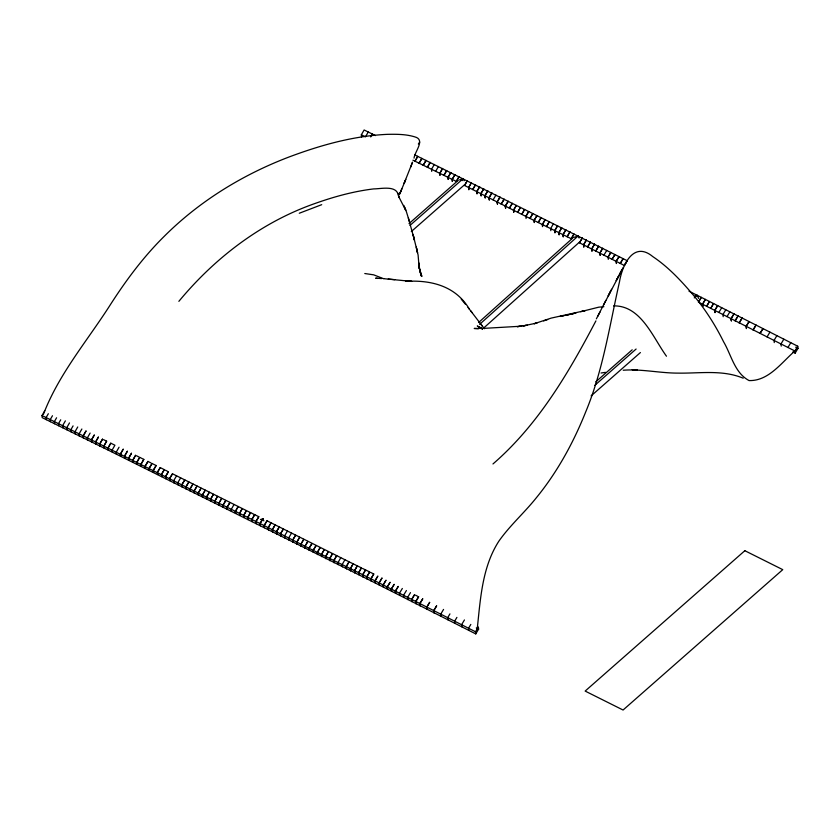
<?xml version="1.0" encoding="UTF-8"?>
<svg xmlns="http://www.w3.org/2000/svg" width="840" height="840" viewBox="0 0 840 840"><rect width="100%" height="100%" fill="white"/><g stroke="black" fill="none" stroke-linecap="round" stroke-linejoin="round"><path stroke-width="1.26" d="M398.433 195.773C396.995 184.884 381.276 188.895 373.695 188.906C353.724 191.299 334.205 196.675 315.273 203.396C261.534 222.117 214.956 257.733 178.868 301.34M477.057 630.441C480.417 600.149 481.803 567.62 498.824 541.233C509.765 525.599 524.212 512.925 536.099 498.068C557.203 472.3 573.374 442.785 585.7 411.925C603.047 370.335 609.577 325.584 619.469 281.925C622.062 265.839 633.139 240.293 652.785 256.589C669.06 267.477 682.416 282.135 694.953 297.024C706.199 310.79 715.743 325.909 723.618 341.838C731.346 354.984 734.622 372.939 749.06 380.572C769.303 381.203 782.324 361.284 796.446 349.671M414.036 158.141C414.666 151.631 425.765 139.713 414.855 136.889C406.004 134.148 396.596 134.18 387.419 134.347C353.399 135.87 320.219 145.268 288.498 157.196C242.414 174.825 199.437 201.222 164.419 236.145C143.262 256.988 125.517 280.969 109.567 305.949C86.709 341.534 58.79 374.209 43.48 414.173M410.624 167.213L412.545 162.152L404.082 183.456L405.815 179.382M399.514 194.481L405.269 180.621M401.216 190.302L400.06 193.001L401.856 188.864M603.614 304.868L622.22 269.483L616.214 280.623L618.65 276.056M597.702 316.334L605.819 300.447M610.46 291.449L608.171 295.953L611.594 289.264M596.369 318.843L599.918 312.175M619.731 274.029L623.259 267.466M419.717 142.139L418.352 144.018M112.329 452.13L112.172 450.041L114.912 445.211L110.775 443.184L108.035 448.024L108.192 450.114L371.175 580.923L475.766 633.906L478.611 629.118L478.349 626.976L475.503 631.764L475.766 633.906M119.049 447.227L116.308 452.056L116.466 454.146M434.291 164.462L431.55 169.291L431.697 171.381M412.923 160.188L435.687 171.308L438.428 166.478M443.951 175.35L446.702 170.51L443.951 175.34M103.541 439.645L106.638 441.168L103.898 445.998L104.055 448.088L108.192 450.114L108.035 448.024L110.775 443.184M106.638 441.168L103.887 445.998L104.055 448.088L42.189 417.638L42 415.527L44.772 410.707M234.035 504.515L231.284 509.344L231.452 511.445M338.026 562.579L338.184 564.669L338.016 562.579L340.767 557.75M342.153 564.606L342.321 566.696L342.153 564.606L344.904 559.776M349.041 561.792L346.29 566.622L346.447 568.722L346.29 566.622L349.041 561.792L266.994 520.789L264.159 525.588L264.401 527.72L264.18 525.588L266.994 520.789M553.413 223.766L550.662 228.596L550.83 230.685M172.494 473.781L169.628 478.558L169.901 480.701L169.617 478.548L172.494 473.781L246.424 510.594L243.663 515.413L243.841 517.514L243.663 515.413L246.424 510.594L258.783 516.694L255.99 521.504L256.2 523.625L255.99 521.504L258.783 516.694M414.645 154.854L545.15 219.713L542.399 224.542L542.556 226.643L542.388 224.542L545.15 219.713L627.207 260.704L624.372 265.493L612.087 259.287L614.953 254.51L612.087 259.287L579.442 242.792L582.267 237.993L579.442 242.792M357.294 565.845L354.532 570.675L354.711 572.764L354.532 570.675L357.294 565.845L361.421 567.872L358.649 572.702L358.838 574.801L358.638 572.691L361.421 567.872M42 415.527L87.35 437.892L87.528 439.992L87.35 437.892L90.121 433.062M456.32 181.409L459.092 176.589L456.309 181.409L435.687 171.308M534.125 220.479L536.897 215.66L534.114 220.479L534.303 222.579L534.125 220.479L542.388 224.542M48.342 413.711L46.127 417.564L46.305 419.664M52.468 415.737L50.243 419.591L50.432 421.701M56.585 417.774L54.369 421.628L54.548 423.728M60.711 419.8L58.485 423.665L58.674 425.765M65.384 420.872L62.601 425.691L62.79 427.802M69.499 422.909L66.728 427.728L66.916 429.828M73.07 425.901L70.854 429.765L71.033 431.865M77.742 426.972L74.97 431.792L75.159 433.902M79.097 433.829L79.286 435.929L79.097 433.829L81.868 429.009M139.713 457.349L136.941 462.168L137.12 464.268L136.941 462.168L139.713 457.349L143.829 459.386L141.047 464.195L141.246 466.305L141.047 464.195L143.829 459.386M361.536 136.899L361.347 134.799L364.13 129.98L375.459 135.566M368.245 132.006L365.474 136.826L361.347 134.799M370.703 136.93L372.372 134.043M459.532 179.876L463.207 178.626L462.094 180.558L463.207 178.626L464.132 180.737M365.536 569.909L362.754 574.728L362.954 576.839L362.754 574.728L365.536 569.909L369.653 571.956L366.86 576.765L367.059 578.875L366.86 576.765L369.653 571.956M571.263 238.718L574.046 233.909L571.252 238.718L542.399 224.542M464.52 185.472L467.324 180.663L464.51 185.472L472.7 189.556L475.524 184.769L472.689 189.556L513.503 210.221L513.765 212.352L513.524 210.221L516.348 205.433L513.503 210.221M513.524 210.221L525.851 216.395L528.654 211.585L525.851 216.395L526.071 218.505M147.945 461.423L145.152 466.231L145.352 468.342L145.152 466.231L147.945 461.423L151.022 462.956M313.236 550.357L316.04 545.559L313.226 550.357L313.446 552.478L313.236 550.357L358.649 572.702M373.758 574.004L370.955 578.802L371.175 580.923L370.955 578.802L373.758 574.004L370.681 572.46M198.251 493.048L201.065 488.25L198.24 493.038L198.482 495.169L198.251 493.048L243.663 515.413M309.12 548.3L311.934 543.501L309.11 548.3L309.341 550.431L309.12 548.3L313.226 550.357M156.146 465.518L153.321 470.316L153.562 472.447L153.321 470.316L156.146 465.518L153.069 463.985M375.039 580.85L377.853 576.051L375.018 580.839L375.27 582.981L375.039 580.85L358.638 572.691M160.241 467.576L157.405 472.364L157.647 474.506L157.405 472.364L160.241 467.576L164.325 469.644L161.48 474.421L161.742 476.564L161.48 474.421L164.325 469.644M795.154 353.136L794.892 350.994L698.471 302.148L701.316 297.36L797.738 346.217L798 348.348L795.154 353.136L792.834 351.96M624.361 265.493L627.207 260.704M383.187 584.955L386.032 580.178L383.177 584.955L383.45 587.097L383.187 584.955L375.018 580.839M440.706 614.187L440.969 616.329L440.706 614.187L443.562 609.409M449.946 613.883L447.668 617.704L447.93 619.847M456.907 617.389L454.629 621.222L454.881 623.364M464.436 619.952L461.58 624.729L461.843 626.871M470.82 624.425L468.542 628.247L468.804 630.389M698.471 302.148L701.316 297.36L689.021 291.207M767.057 336.945L769.902 332.157M776.864 335.675L774.018 340.463L774.27 342.594M783.825 339.181L780.98 343.969L781.231 346.112M787.941 347.487L790.787 342.699M794.892 350.994L797.738 346.217M387.261 587.024L390.117 582.246L387.251 587.013L387.534 589.166L387.261 587.024L383.177 584.955M173.702 480.627L173.975 482.78L173.702 480.627L176.568 475.85M180.642 477.918L177.776 482.695L178.059 484.848M287.427 531.111L284.56 535.889L284.834 538.041M291.501 533.19L288.645 537.957L288.918 540.11M493.08 199.868L495.947 195.09M391.325 589.092L394.191 584.315L391.325 589.082L391.608 591.234L391.325 589.092L387.251 587.013M603.928 255.14L606.795 250.362M608.002 257.208L610.869 252.441L608.002 257.208L608.286 259.361M395.399 591.161L398.265 586.394L395.388 591.161L395.682 593.313L395.399 591.161L391.325 589.082M726.978 316.638L729.855 311.871M402.339 588.462L399.462 593.229L399.756 595.392M406.413 590.541L403.526 595.308L403.82 597.471M407.6 597.387L407.894 599.55L407.6 597.387L410.487 592.62M718.83 312.48L721.718 307.713M725.781 309.792L722.904 314.559L723.198 316.712M595.907 320.88C568.481 373.118 538.209 424.788 492.975 463.953M478.569 322.539L572.271 238.487M479.577 324.377L578.162 235.946L579.086 238.046M483.851 327.883L579.505 242.078M409.017 223.608L458.304 180.285M409.983 225.424L463.207 178.626M411.306 231.556L464.541 184.758M595.718 381.885L632.195 349.818M594.71 385.423L636.111 349.031M694.271 297.906L697.221 295.302L698.618 298.463M591.119 395.881L640.405 352.558M299.292 213.245L321.699 204.677M573.248 237.605L578.162 235.946M260.432 519.572L262.889 518.742L263.823 520.842M694.775 296.131L697.221 295.302M527.247 325.132L523.047 325.931L536.991 323.012L534.198 323.726L551.166 318.108L585.154 310.621L580.661 311.703M543.638 320.901L547.691 319.546M574.78 313.215L571.61 314.087L576.135 312.869M582.089 311.346L598.804 307.167L603.887 306.726M568.995 314.591L565.793 315.368L570.287 314.276M564.533 315.514L560.081 316.439L563.304 315.788M613.599 305.897C640.941 305.308 652.9 337.512 666.466 356.213M521.524 326.056L517.283 326.697L525.767 325.427M601.041 372.992L605.525 372.362M519.96 326.277L484.848 328.314M623.238 370.23C641.582 368.823 659.757 373.149 678.101 373.118C699.731 373.485 722.432 369.537 743.2 378.189M482.8 328.398L474.222 328.461L478.317 328.797M381.685 278.576L375.659 278.166L377.927 278.429M364.781 273.525L373.716 274.848L383.618 278.712M384.027 278.712L411.705 281.4L405.457 280.77L407.474 280.959M394.758 279.657L388.248 279.048M409.7 281.19C433.786 280.476 456.645 287.332 469.413 309.225M350.07 562.296L356.265 565.341M87.35 437.892L198.24 493.038M534.114 220.479L525.871 216.395M136.616 455.826L138.684 456.834M243.663 515.413L264.18 525.588M362.45 568.386L364.507 569.404M264.159 525.588L309.11 548.3M795.679 347.183L798 348.348M165.344 470.159L167.391 471.188M476.291 627.952L478.611 629.118M475.503 631.764L395.388 591.161M415.569 595.214L417.606 596.253M479.021 326.928L482.507 328.808L477.278 325.983L482.391 329.091M465.36 304.154L461.255 299.177M470.673 310.832L482.433 326.204M468.038 307.482L472.059 312.585M481.068 324.419L484.397 328.734M409.605 222.096L406.298 211.428L398.717 196.602L399.168 197.652L398.223 193.379M403.788 205.391L405.815 210.304L404.261 206.504M420.157 271.698L421.858 276.444L418.698 265.87L421.229 275.971L420.084 271.352M408.324 217.896L414.477 240.146L413.038 234.434M413.332 235.631L418.1 255.014L419.181 268.118L418.709 262.605M416.272 247.054L417.543 252.819L416.546 248.199M419.853 270.333L418.803 263.508M123.186 449.243L120.445 454.083L120.603 456.173L120.445 454.083L123.186 449.243M426.006 160.419L423.266 165.249L426.006 160.419M430.143 162.435L427.403 167.276L430.143 162.435M442.565 168.494L439.814 173.323L439.971 175.413L439.824 173.323L442.565 168.494M102.511 439.142L99.761 443.971L99.918 446.072L99.761 443.971L102.511 439.142M127.323 451.269L124.583 456.099L124.74 458.189L124.583 456.099L127.323 451.269M131.46 453.285L128.709 458.115L128.867 460.215L128.709 458.115L131.46 453.285M417.743 156.377L414.992 161.207L417.743 156.377M421.88 158.403L419.118 163.233L421.88 158.403M229.898 502.499L227.147 507.329L227.315 509.418L227.147 507.329L229.898 502.499M238.172 506.541L235.421 511.371L235.578 513.461L235.421 511.371L238.172 506.541M450.828 172.536L448.077 177.366L448.245 179.456L448.077 177.366L450.828 172.536M336.641 555.723L333.889 560.553L334.047 562.653L333.889 560.553L336.641 555.723M549.276 221.739L546.525 226.569L549.276 221.739M557.55 225.782L554.799 230.612L554.957 232.712L554.799 230.612L557.55 225.782M94.248 435.099L91.486 439.919L91.655 442.019L91.486 439.919L94.248 435.099M98.374 437.126L95.623 441.956L95.781 444.045L95.623 441.956L98.374 437.126M135.587 455.312L132.825 460.142L133.004 462.242L132.825 460.142L135.587 455.312M221.645 498.445L218.883 503.276L219.051 505.376L218.883 503.276L221.645 498.445M225.771 500.472L223.02 505.302L223.178 507.392L223.02 505.302L225.771 500.472M242.298 508.568L239.547 513.398L239.715 515.487L239.547 513.398L242.298 508.568M454.965 174.562L452.204 179.393L452.372 181.482L452.204 179.393L454.965 174.562M332.504 553.697L329.752 558.526L329.921 560.626L329.752 558.526L332.504 553.697M541.023 217.686L538.262 222.516L541.023 217.686M353.168 563.819L350.417 568.649L350.584 570.738L350.417 568.649L353.168 563.819M561.676 227.808L558.925 232.638L559.094 234.738L558.925 232.638L561.676 227.808M85.995 431.036L83.223 435.855L83.402 437.966L83.223 435.855L85.995 431.036M217.518 496.419L214.746 501.239L214.924 503.339L214.746 501.239L217.518 496.419M250.551 512.62L247.779 517.44L247.968 519.551L247.779 517.44L250.551 512.62M328.387 551.67L325.616 556.49L325.794 558.6L325.616 556.49L328.387 551.67M565.803 229.834L563.042 234.665L563.22 236.765L563.042 234.665L565.803 229.834M213.392 494.382L210.62 499.202L210.809 501.312L210.62 499.202L213.392 494.382M324.25 549.633L321.479 554.452L321.668 556.563L321.479 554.452L324.25 549.633M569.929 231.872L567.158 236.691L569.929 231.872M254.678 514.658L251.895 519.477L252.084 521.577L251.895 519.477L254.678 514.658M532.77 213.623L529.998 218.442L532.77 213.623M209.276 492.345L206.483 497.154L206.692 499.265L206.483 497.154L209.276 492.345M320.145 547.596L317.352 552.416L317.562 554.526L317.352 552.416L320.145 547.596M152.05 463.47L149.237 468.269L149.457 470.39L149.237 468.269L152.05 463.47M205.17 490.298L202.367 495.106L202.587 497.228L202.367 495.106L205.17 490.298M262.889 518.742L260.085 523.551L260.305 525.672L260.085 523.551L262.889 518.742M471.429 182.71L468.615 187.52L468.836 189.641L468.615 187.52L471.429 182.71M524.548 209.538L521.745 214.347L524.548 209.538M520.454 207.491L517.629 212.289L520.454 207.491M586.362 240.041L583.548 244.839L583.779 246.971L583.548 244.839L586.362 240.041M196.97 486.192L194.135 490.98L194.387 493.112L194.135 490.98L196.97 486.192M271.089 522.847L268.254 527.646L268.495 529.778L268.254 527.646L271.089 522.847M479.619 186.827L476.784 191.615L477.026 193.746L476.784 191.615L479.619 186.827M307.839 541.453L305.014 546.242L305.256 548.373L305.014 546.242L307.839 541.453M590.457 242.099L587.633 246.887L590.457 242.099M192.885 484.134L190.04 488.911L190.302 491.054L190.04 488.911L192.885 484.134M275.173 524.916L272.339 529.694L272.591 531.836L272.339 529.694L275.173 524.916M303.755 539.385L300.909 544.173L301.161 546.315L300.909 544.173L303.755 539.385M512.264 203.375L509.418 208.152L512.264 203.375M381.948 578.109L379.113 582.897L379.365 585.039L379.113 582.897L381.948 578.109M594.552 244.157L591.707 248.945L591.958 251.087L591.707 248.945L594.552 244.157M623.112 258.647L620.277 263.424L623.112 258.647M279.269 526.974L276.413 531.762L276.675 533.904L276.413 531.762L279.269 526.974M483.704 188.885L480.858 193.672L481.12 195.815L480.858 193.672L483.704 188.885M299.659 537.327L296.814 542.105L297.077 544.247L296.814 542.105L299.659 537.327M619.028 256.578L616.182 261.356L616.445 263.498L616.182 261.356L619.028 256.578M436.601 605.892L433.745 610.67L434.018 612.812L433.745 610.67L436.601 605.892M705.411 299.429L702.555 304.206L702.818 306.348L702.555 304.206L705.411 299.429M755.979 325.132L753.134 329.921L755.979 325.132M762.941 328.65L760.085 333.428L762.941 328.65M168.409 471.713L165.553 476.49L165.827 478.632L165.553 476.49L168.409 471.713M188.8 482.066L185.945 486.843L186.218 488.985L185.945 486.843L188.8 482.066M283.343 529.043L280.487 533.82L280.76 535.972L280.487 533.82L283.343 529.043M487.788 190.953L484.932 195.731L485.205 197.873L484.932 195.731L487.788 190.953M295.586 535.259L292.719 540.036L292.992 542.178L292.719 540.036L295.586 535.259M508.179 201.306L505.323 206.084L505.596 208.226L505.323 206.084L508.179 201.306M598.637 246.225L595.77 251.003L598.637 246.225M602.711 248.294L599.855 253.071L600.127 255.224L599.855 253.071L602.711 248.294M429.649 602.375L426.794 607.152L427.067 609.294L426.794 607.152L429.649 602.375M709.485 301.497L706.629 306.274L709.485 301.497M749.028 321.615L746.172 326.393L746.435 328.534L746.172 326.393L749.028 321.615M184.727 479.997L181.86 484.775L182.133 486.917L181.86 484.775L184.727 479.997M491.873 193.022L489.006 197.799L489.279 199.941L489.006 197.799L491.873 193.022M500.021 197.169L497.154 201.936L497.438 204.089L497.154 201.936L500.021 197.169M504.105 199.238L501.239 204.015L504.105 199.238M422.709 598.847L419.843 603.624L420.116 605.766L419.843 603.624L422.709 598.847M713.57 303.566L710.703 308.343L713.57 303.566M738.003 316.019L735.137 320.796L738.003 316.019M742.077 318.087L739.211 322.865L742.077 318.087M414.55 594.699L411.684 599.466L411.968 601.619L411.684 599.466L414.55 594.699M418.625 596.778L415.758 601.545L416.042 603.698L415.758 601.545L418.625 596.778M717.644 305.644L714.767 310.411L715.05 312.564L714.767 310.411L717.644 305.644M733.929 313.95L731.052 318.717L731.336 320.869L731.052 318.717L733.929 313.95M744.839 550.704L585.154 691.078L623.07 710.021L782.754 569.646L744.839 550.704M636.951 369.957L632.352 369.726L636.951 369.957"/></g></svg>
